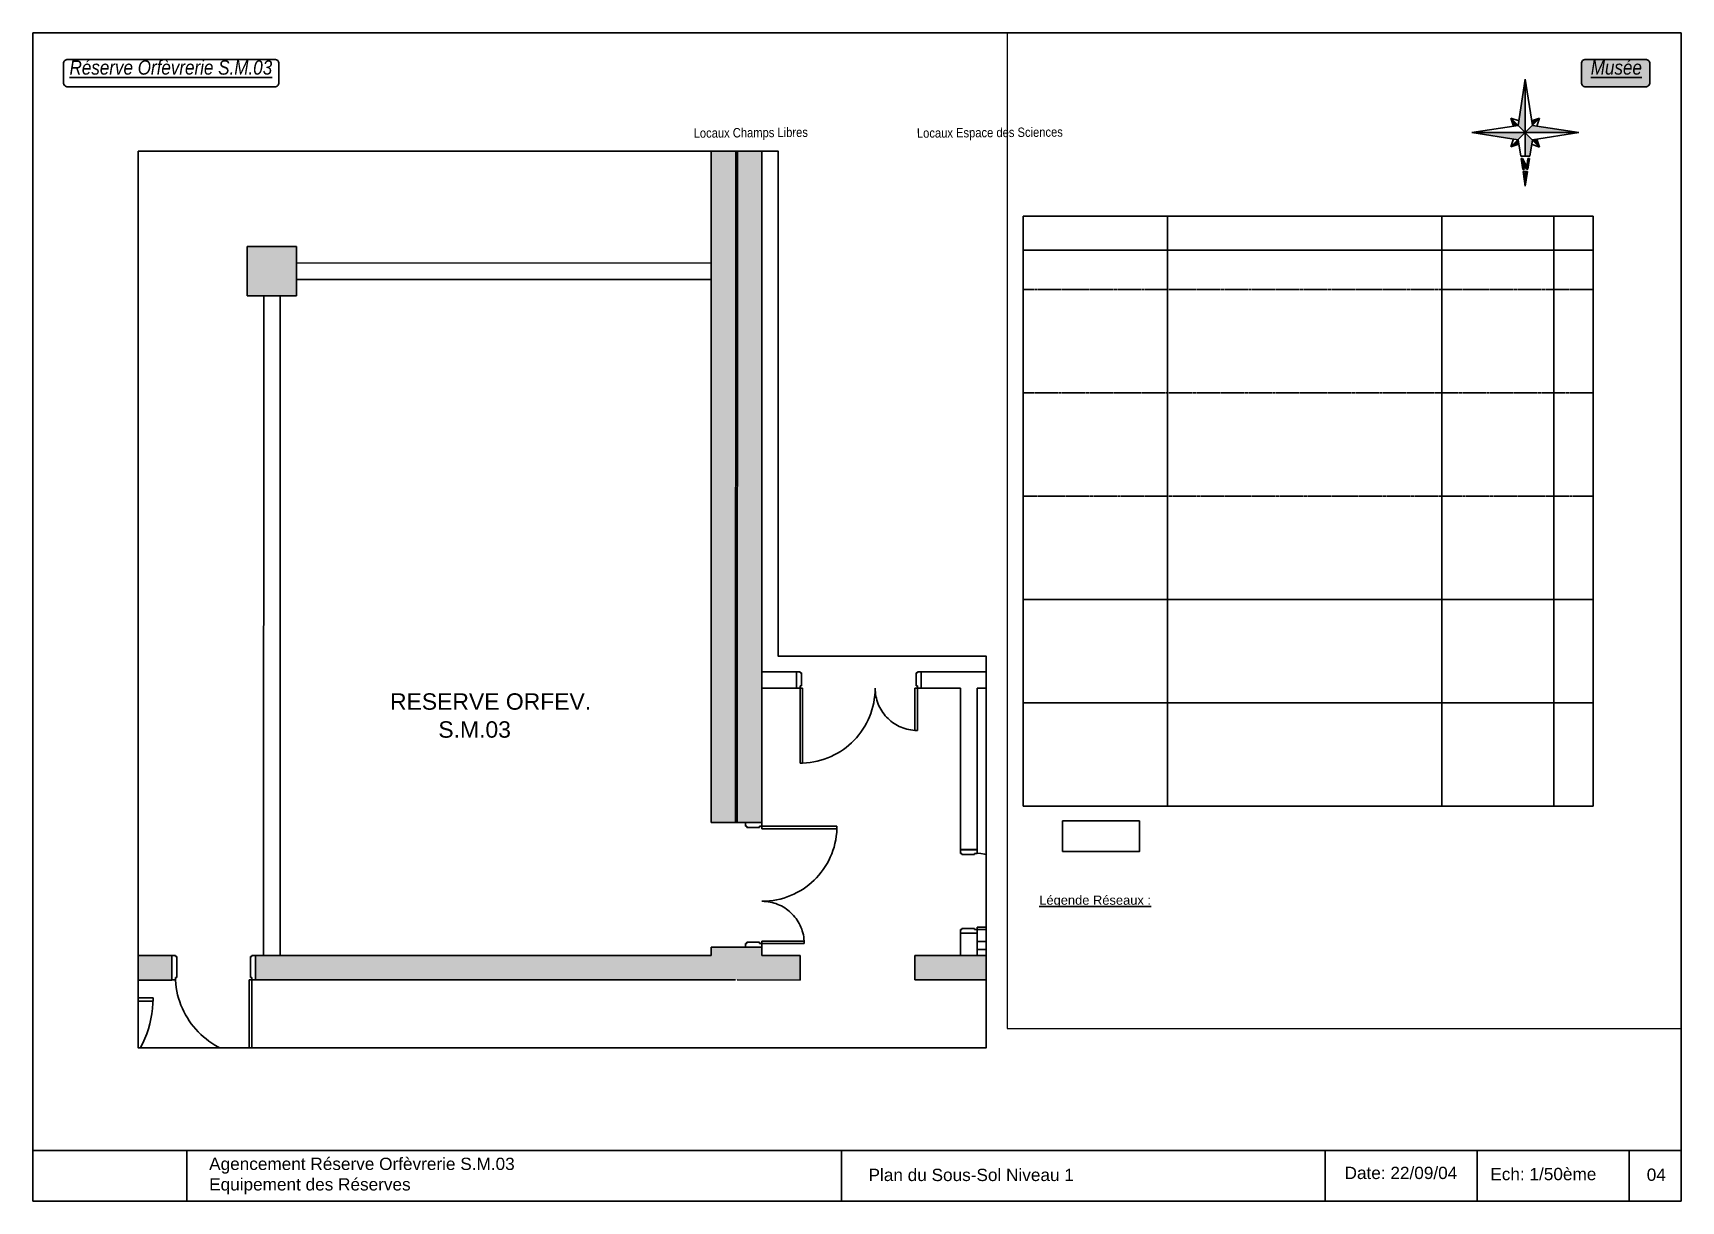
# Paper-space layout 'SM3-50é' of a CAD drawing. Header units: millimetres. Extents: x 11 to 413, y 16 to 301.
# The model-space entities are those that its viewports show. They can reach past a viewport. Long polylines and large blocks are cut down to what shows.
import ezdxf

# ---------------------------------------------------------------- set-up
doc = ezdxf.new("R2010")
doc.units = ezdxf.units.MM
doc.header["$LTSCALE"] = 0.3
doc.header["$MEASUREMENT"] = 0
doc.linetypes.add('ACAD_ISO02W100', pattern=[15, 12, -3])
doc.layers.get('0').update_dxf_attribs({"linetype": 'CONTINUOUS'})
for name, color, linetype in [('-CART', 225, 'CONTINUOUS'), ('-LEGENDE', 3, 'CONTINUOUS'), ('02-MURS-MACONNERIE', 241, 'CONTINUOUS'), ('02-MURS-PORTEUR', 1, 'CONTINUOUS'), ('02-MURS-POTEAU', 6, 'CONTINUOUS'), ('04-CLOISONS', 2, 'CONTINUOUS'), ('05-MEN-INT', 4, 'CONTINUOUS'), ('10-ANN-NOMPIECE', 3, 'CONTINUOUS'), ('10-ANN-NOMPIECE-CODE', 171, 'CONTINUOUS'), ('14-HACH-MURS', 253, 'CONTINUOUS'), ('14-HACH-POTEAU', 251, 'CONTINUOUS'), ('14-HACH-ZONE-CHAMPS-LIBRE', 123, 'CONTINUOUS')]:
    doc.layers.add(name, color=color, linetype=linetype)
doc.layers.add('-FEN', color=7, linetype='CONTINUOUS', plot=False)
doc.styles.add('NDP', font='ARIAL.TTF', dxfattribs={"height": 0.2})
doc.styles.add('REPCOUP', font='ARIAL.TTF', dxfattribs={"width": 0.85, "height": 0.6})
doc.styles.add('TRAME', font='ARIAL.TTF')

# ---------------------------------------------------------------- blocks, each defined once
blk = doc.blocks.new('Nord-11')
at = {"linetype": 'Continuous'}
for points in [[(0, 34), (-1.4, 24.7), (0, 24.7)], [(1.6, 23.4), (0.7, 23.4), (1.3, 19.3), (-0.7, 23.3), (-1.6, 23.3), (-2.7, 16.4), (-1.7, 16.4), (-0.9, 21.8), (1.7, 16.4), (2.7, 16.4)], [(0, 15), (-2.9, 15), (-4.5, 4.5), (0, 0)], [(0, 0), (-34, 0), (-4.5, -4.5)], [(-4.5, 4.5), (-9.1, 9.2), (-7.4, 4.1)], [(34, 0), (4.6, 4.5), (0, 0)], [(4.5, -4.5), (0, 0), (0, -34)], [(9.2, 9.1), (4.1, 7.4), (4.5, 4.5), (4.6, 4.5)], [(-4, -7.4), (-4.5, -4.5), (-9.1, -9.1)], [(7.4, -4.1), (4.5, -4.5), (9.1, -9.2)]]:
    blk.add_hatch(color=256, dxfattribs=at).paths.add_polyline_path(points)
for p, q in [((-1.4, 24.7), (0, 34)), ((0, 34), (0, 24.7)), ((0, 34), (1.4, 24.7)), ((-2.7, 16.4), (-1.6, 23.3)), ((-1.7, 16.4), (-0.9, 21.8)), ((-1.6, 23.3), (-0.7, 23.3)), ((-1.4, 24.7), (1.4, 24.7)), ((-0.9, 21.8), (1.7, 16.4)), ((-0.7, 23.3), (1.3, 19.3)), ((0.7, 23.4), (1.3, 19.3)), ((0.7, 23.4), (1.6, 23.4)), ((1.6, 23.4), (2.7, 16.4)), ((-4.5, 4.5), (-2.9, 15)), ((2.9, 15), (-2.9, 15)), ((-1.7, 16.4), (-2.7, 16.4)), ((0, 15), (0, -34)), ((2.7, 16.4), (1.7, 16.4)), ((2.9, 15), (4.5, 4.5)), ((-4.5, 4.5), (-34, 0)), ((-34, 0), (34, 0)), ((-34, 0), (-4.5, -4.5)), ((-9.1, 9.2), (9.1, -9.2)), ((-9.1, 9.2), (-4, 7.4)), ((-9.1, 9.2), (-7.4, 4.1)), ((0, 0), (-9.1, -9.1)), ((0, 0), (9.2, 9.1)), ((9.2, 9.1), (4.1, 7.4)), ((4.5, 4.5), (34, 0)), ((4.5, -4.5), (34, 0)), ((9.2, 9.1), (7.4, 4)), ((-9.1, -9.1), (-7.4, -4.1)), ((-9.1, -9.1), (-4, -7.4)), ((-4.5, -4.5), (0, -34)), ((4.5, -4.5), (0, -34)), ((9.1, -9.2), (4, -7.4)), ((9.1, -9.2), (7.4, -4.1))]:
    blk.add_line(p, q, dxfattribs=at)
blk = doc.blocks.new('MTP9')
for p, q in [((0.075, 0.93), (0.045, 0.93)), ((0.045, -0.03), (0.045, 0.93)), ((0.075, 0.93), (0.075, 0)), ((0, 0), (0, -0.3)), ((0.075, 0), (0, 0)), ((0.06, -0.03), (0.045, -0.03)), ((0.06, -0.03), (0.06, -0.285)), ((0.975, -0.03), (0.96, -0.03)), ((0.96, -0.03), (0.96, -0.285)), ((0.975, 0), (0.975, -0.03)), ((1.02, 0), (0.975, 0)), ((1.02, 0), (1.02, -0.3)), ((0.045, -0.3), (0, -0.3)), ((0.045, -0.285), (0.045, -0.3)), ((0.06, -0.285), (0.045, -0.285)), ((0.975, -0.285), (0.96, -0.285)), ((0.975, -0.285), (0.975, -0.3)), ((1.02, -0.3), (0.975, -0.3))]:
    blk.add_line(p, q)
for centre, radius, start, end in [((0.175, 0), 0.83, 0, 0), ((-0.015, -0.057), 0.992, 3.3237, 84.7979)]:
    blk.add_arc(centre, radius, start, end)
blk = doc.blocks.new('MVP9')
for p, q in [((0.075, 0.93), (0.045, 0.93)), ((0.045, -0.03), (0.045, 0.93)), ((0.075, 0.93), (0.075, 0)), ((0.075, 0), (0, 0)), ((0, 0), (0, -0.2)), ((0.975, 0), (0.975, -0.03)), ((1.02, 0), (0.975, 0)), ((0.045, -0.2), (0, -0.2)), ((0.06, -0.03), (0.045, -0.03)), ((0.06, -0.185), (0.045, -0.185)), ((0.045, -0.185), (0.045, -0.2)), ((0.06, -0.03), (0.06, -0.185)), ((0.975, -0.03), (0.96, -0.03)), ((0.96, -0.03), (0.96, -0.185)), ((0.975, -0.185), (0.96, -0.185)), ((0.975, -0.185), (0.975, -0.2)), ((1.02, -0.2), (0.975, -0.2)), ((1.02, 0), (1.02, -0.2))]:
    blk.add_line(p, q)
for centre, radius, start, end in [((0.175, 0), 0.83, 0, 0), ((-0.015, -0.057), 0.992, 3.3237, 84.7979)]:
    blk.add_arc(centre, radius, start, end)
blk = doc.blocks.new('M20L125D')
for points in [[(-255.5, 1.5), (-255.5, 128.5), (-251.5, 128.5), (-251.5, 1.5)], [(-1.5, 1.5), (-1.5, 128.5), (-5.5, 128.5), (-5.5, 1.5)], [(-257, 0), (-258.5, 0), (-258.5, 1.5), (-255.5, 1.5), (-255.5, -3.5), (-253.5, -3.5), (-253.5, -6), (-255.5, -6), (-255.5, -21.5), (-258.5, -21.5), (-258.5, -20), (-257, -20)], [(0, 0), (1.5, 0), (1.5, 1.5), (-1.5, 1.5), (-1.5, -3.5), (-3.5, -3.5), (-3.5, -6), (-1.5, -6), (-1.5, -21.5), (1.5, -21.5), (1.5, -20), (0, -20)]]:
    blk.add_lwpolyline(points, close=True)
for centre, start, end in [((-255.5, 1.5), 0, 90), ((-1.5, 1.5), 90, 180)]:
    blk.add_arc(centre, 127, start, end)
blk = doc.blocks.new('MVP95')
for p, q in [((0.045, -0.03), (0.045, 0.915)), ((0.075, 0.915), (0.045, 0.915)), ((0.075, 0), (0.075, 0.915)), ((1.475, 0.515), (1.445, 0.515)), ((1.445, 0), (1.445, 0.515)), ((1.475, 0.515), (1.475, -0.03)), ((0, -0.2), (0, 0)), ((0.075, 0), (0, 0)), ((0.045, -0.2), (0, -0.2)), ((0.06, -0.03), (0.045, -0.03)), ((0.045, -0.2), (0.045, -0.185)), ((0.06, -0.185), (0.045, -0.185)), ((0.06, -0.185), (0.06, -0.03)), ((1.52, 0), (1.445, 0)), ((1.46, -0.03), (1.46, -0.185)), ((1.475, -0.03), (1.46, -0.03)), ((1.475, -0.185), (1.46, -0.185)), ((1.475, -0.185), (1.475, -0.2)), ((1.52, -0.2), (1.475, -0.2)), ((1.52, 0), (1.52, -0.2))]:
    blk.add_line(p, q)
for centre, radius, start, end in [((0.045, 0), 0.915, 359.9692, 88.1212), ((1.475, 0.001), 0.515, 93.3395, 180.0973)]:
    blk.add_arc(centre, radius, start, end)

msp = doc.modelspace()

# ---------------------------------------------------------------- hatches: boundary and pattern name
at = {"layer": '14-HACH-MURS'}
msp.add_hatch(color=256, dxfattribs=at).paths.add_polyline_path([(33346.403, 51670.344), (33333.698, 51668.252), (33333.649, 51668.548), (33335.142, 51668.794), (33335.109, 51668.995), (33335.307, 51669.027), (33335.34, 51668.826), (33346.354, 51670.64)])
h = msp.add_hatch(color=256, dxfattribs=at)
h.paths.add_polyline_path([(33326.86, 51665.484), (33327.156, 51665.533), (33329.718, 51649.969), (33296.871, 51644.56), (33296.526, 51644.808), (33296.033, 51644.727), (33295.992, 51644.971), (33290.746, 51644.107), (33290.787, 51643.863), (33290.293, 51643.781), (33290.221, 51644.223), (33295.96, 51645.168), (33295.952, 51645.218), (33296.149, 51645.25), (33296.198, 51644.956), (33301.542, 51645.836), (33298.749, 51662.801), (33301.594, 51663.269), (33301.422, 51664.314), (33301.619, 51664.347), (33301.791, 51663.302), (33307.412, 51664.227), (33307.461, 51663.931), (33299.094, 51662.554), (33301.838, 51645.885), (33323.908, 51649.519), (33321.163, 51666.188), (33316.114, 51665.356), (33316.488, 51663.087), (33310.403, 51662.085), (33310.03, 51664.354), (33309.997, 51664.349), (33309.948, 51664.645), (33310.277, 51664.699), (33310.326, 51664.403), (33310.227, 51664.387), (33310.568, 51662.315), (33315.962, 51663.203), (33315.621, 51665.275), (33311.332, 51664.569), (33311.283, 51664.865), (33324.706, 51667.075), (33324.755, 51666.779), (33321.459, 51666.236), (33324.204, 51649.568), (33329.341, 51650.414)])
h.paths.add_polyline_path([(33327.472, 51665.585), (33327.176, 51665.536), (33329.738, 51649.972), (33352.291, 51653.686), (33352.234, 51654.031), (33351.815, 51654.114), (33329.953, 51650.515)])
h.paths.add_polyline_path([(33332.593, 51668.07), (33327.208, 51667.183), (33327.225, 51667.084), (33326.613, 51666.984), (33326.597, 51667.082), (33326.136, 51667.007), (33326.087, 51667.303), (33332.643, 51668.382), (33332.691, 51668.086)])
at = {"layer": '14-HACH-POTEAU'}
h = msp.add_hatch(color=256, dxfattribs=at)
h.paths.add_polyline_path([(33345.28, 51662.004), (33344.688, 51661.906), (33344.785, 51661.314), (33345.377, 51661.412)])
h.paths.add_polyline_path([(33339.689, 51661.083), (33339.097, 51660.986), (33339.194, 51660.394), (33339.786, 51660.491)])
h.paths.add_polyline_path([(33334.098, 51660.163), (33333.505, 51660.065), (33333.603, 51659.473), (33334.195, 51659.571)])

# ---------------------------------------------------------------- linework, layer by layer
at = {"layer": '-LEGENDE'}
for p, q in [((33449.442, 51729.012), (33435.723, 51726.753)), ((33451.781, 51714.807), (33449.442, 51729.012)), ((33448.311, 51714.236), (33445.971, 51728.441)), ((33441.706, 51713.148), (33439.367, 51727.353)), ((33438.062, 51712.548), (33435.723, 51726.753)), ((33439.011, 51712.704), (33436.672, 51726.909)), ((33449.852, 51726.524), (33436.133, 51724.265)), ((33450.262, 51724.036), (33436.542, 51721.777)), ((33451.646, 51715.631), (33437.926, 51713.372)), ((33451.646, 51715.631), (33437.926, 51713.372)), ((33451.646, 51715.63), (33437.926, 51713.371)), ((33451.781, 51714.807), (33438.062, 51712.548))]:
    msp.add_line(p, q, dxfattribs=at)
at = {"layer": '-LEGENDE', "linetype": 'ACAD_ISO02W100'}
msp.add_line((33450.672, 51721.547), (33436.952, 51719.288), dxfattribs=at)
at = {"layer": '-LEGENDE', "color": 4, "linetype": 'ACAD_ISO02W100'}
for p, q in [((33450.672, 51721.547), (33436.952, 51719.288)), ((33451.081, 51719.059), (33437.362, 51716.8)), ((33451.491, 51716.571), (33437.772, 51714.312))]:
    msp.add_line(p, q, dxfattribs=at)
at = {"layer": '-LEGENDE'}
msp.add_lwpolyline([(33448.316, 51729.951), (33446.467, 51729.646), (33446.589, 51728.907), (33448.438, 51729.212)], close=True, dxfattribs=at)
at = {"layer": '02-MURS-MACONNERIE'}
for p, q in [((33332.593, 51668.07), (33333.9, 51660.13)), ((33332.395, 51668.037), (33333.703, 51660.098)), ((33324.008, 51666.656), (33324.052, 51666.39)), ((33324.205, 51666.689), (33324.249, 51666.422)), ((33324.052, 51666.39), (33324.249, 51666.422)), ((33324.218, 51665.383), (33324.415, 51665.416)), ((33324.218, 51665.383), (33324.538, 51663.439)), ((33324.415, 51665.416), (33324.735, 51663.472)), ((33327.126, 51663.866), (33326.711, 51663.797)), ((33326.711, 51663.797), (33326.743, 51663.6)), ((33327.159, 51663.668), (33326.743, 51663.6)), ((33324.538, 51663.439), (33321.989, 51663.02)), ((33325.211, 51663.55), (33324.735, 51663.472)), ((33325.211, 51663.55), (33325.244, 51663.353)), ((33325.244, 51663.353), (33322.021, 51662.822)), ((33333.538, 51659.868), (33328.548, 51659.046)), ((33333.57, 51659.67), (33328.581, 51658.849))]:
    msp.add_line(p, q, dxfattribs=at)
at = {"layer": '02-MURS-PORTEUR'}
for p, q in [((33335.34, 51668.826), (33346.354, 51670.64)), ((33333.698, 51668.252), (33346.403, 51670.344)), ((33335.307, 51669.027), (33335.109, 51668.995)), ((33335.142, 51668.794), (33335.109, 51668.995)), ((33335.34, 51668.826), (33335.307, 51669.027)), ((33333.649, 51668.548), (33335.142, 51668.794)), ((33333.649, 51668.548), (33333.698, 51668.252)), ((33326.864, 51667.43), (33332.643, 51668.382)), ((33332.643, 51668.382), (33332.691, 51668.086)), ((33332.593, 51668.07), (33327.208, 51667.183)), ((33332.691, 51668.086), (33332.593, 51668.07)), ((33326.844, 51667.427), (33326.087, 51667.303)), ((33326.136, 51667.007), (33326.087, 51667.303)), ((33324.706, 51667.075), (33311.283, 51664.865)), ((33324.755, 51666.779), (33324.706, 51667.075)), ((33326.597, 51667.082), (33326.136, 51667.007)), ((33326.597, 51667.082), (33326.613, 51666.984)), ((33326.613, 51666.984), (33327.225, 51667.084)), ((33327.208, 51667.183), (33327.225, 51667.084)), ((33324.755, 51666.779), (33321.459, 51666.236)), ((33326.86, 51665.484), (33327.472, 51665.585)), ((33329.341, 51650.414), (33326.86, 51665.484)), ((33327.156, 51665.533), (33329.718, 51649.969)), ((33327.176, 51665.536), (33329.738, 51649.972)), ((33327.472, 51665.585), (33329.953, 51650.515))]:
    msp.add_line(p, q, dxfattribs=at)
at = {"layer": '02-MURS-POTEAU'}
msp.add_lwpolyline([(33334.098, 51660.163), (33333.505, 51660.065), (33333.603, 51659.473), (33334.195, 51659.571)], close=True, dxfattribs=at)
at = {"layer": '04-CLOISONS'}
for p, q in [((33324.019, 51666.587), (33321.47, 51666.167)), ((33324.036, 51666.488), (33321.487, 51666.069))]:
    msp.add_line(p, q, dxfattribs=at)

# ---------------------------------------------------------------- block references
at = {"layer": '05-MEN-INT', "extrusion": (0, 0, -1), "xscale": 0.009999999998770808, "yscale": 0.009999999998770808, "zscale": -0.009999999999999995, "rotation": 80.64942633056747}
msp.add_blockref('M20L125D', (-33334.889, 51671.563), dxfattribs=at)
at = {"layer": '05-MEN-INT', "xscale": 0.009999999998770808, "yscale": 0.009999999998770808, "zscale": 0.009999999999999995, "rotation": 99.35057366943255}
msp.add_blockref('M20L125D', (33334.692, 51671.531), dxfattribs=at)
at = {"layer": '05-MEN-INT'}
for name, p, rotation in [('MTP9', (33332.643, 51668.382), 9.350566026143316), ('MVP95', (33326.86, 51665.484), 99.35057366828106)]:
    msp.add_blockref(name, p, dxfattribs=dict(at, rotation=rotation))
at = {"layer": '05-MEN-INT', "yscale": -0.9999999999991286, "rotation": 279.3505736669793}
msp.add_blockref('MVP9', (33324.052, 51666.39), dxfattribs=at)
at = {"layer": '05-MEN-INT', "xscale": -1, "rotation": 9.350573669515114}
msp.add_blockref('MVP95', (33326.711, 51663.797), dxfattribs=at)

# ---------------------------------------------------------------- texts
at = {"layer": '10-ANN-NOMPIECE', "style": 'NDP'}
for s, p in [('RESERVE ORFEV.', (33331.559, 51664.862)), ('ENTRET.', (33323.868, 51663.717)), ('RESERVE PEINTURE', (33327.621, 51659.164))]:
    msp.add_text(s, height=0.2, rotation=189.3506, dxfattribs=at).set_placement(p)
at = {"layer": '10-ANN-NOMPIECE-CODE', "style": 'NDP'}
for s, height, p in [('S.M.03', 0.2, (33330.922, 51665.103)), ('S.C.8', 0.3, (33323.663, 51664.014)), ('S.M.04', 0.2, (33326.629, 51659.525))]:
    msp.add_text(s, height=height, rotation=189.3506, dxfattribs=at).set_placement(p)

psp = doc.layouts.new('SM3-50é')

# ---------------------------------------------------------------- hatches: boundary and pattern name
at = {"layer": '-LEGENDE'}
h = psp.add_hatch(color=253, dxfattribs=at)
edge = h.paths.add_edge_path()
edge.add_line((389.84, 294.39), (404.52, 294.39))
edge.add_arc((404.52, 293.39), 1, 0, 90, ccw=False)
edge.add_line((405.52, 293.39), (405.52, 288.7))
edge.add_arc((404.52, 288.7), 1, -90, 0, ccw=False)
edge.add_line((404.52, 287.7), (389.84, 287.7))
edge.add_arc((389.84, 288.7), 1, 180, 270, ccw=False)
edge.add_line((388.84, 288.7), (388.84, 293.39))
edge.add_arc((389.84, 293.39), 1, 90, 180, ccw=False)

# ---------------------------------------------------------------- linework, layer by layer
at = {"layer": '-CART'}
for p, q in [((11.14, 28.21), (413.14, 28.21)), ((48.68, 28.21), (48.68, 15.85)), ((208.39, 28.21), (208.39, 15.85)), ((326.35, 15.85), (326.35, 28.21)), ((363.41, 15.85), (363.41, 28.21)), ((400.48, 15.85), (400.48, 28.21))]:
    psp.add_line(p, q, dxfattribs=at)
psp.add_lwpolyline([(11.14, 15.85), (413.14, 15.85), (413.14, 300.85), (11.14, 300.85)], close=True, dxfattribs=at)
at = {"layer": '-FEN'}
psp.add_lwpolyline([(36.79, 271.98), (192.92, 271.98), (192.92, 148.77), (243.66, 148.77), (243.66, 53.25), (36.79, 53.25)], close=True, dxfattribs=at)
at = {"layer": '-LEGENDE'}
for points in [[(19.6, 294.39), (70.13, 294.39, -0.414214), (71.13, 293.39), (71.13, 288.7, -0.414214), (70.13, 287.7), (19.6, 287.7, -0.414214), (18.6, 288.7), (18.6, 293.39, -0.414214)], [(389.84, 294.39), (404.52, 294.39, -0.414214), (405.52, 293.39), (405.52, 288.7, -0.414214), (404.52, 287.7), (389.84, 287.7, -0.414214), (388.84, 288.7), (388.84, 293.39, -0.414214)]]:
    psp.add_lwpolyline(points, format="xyb", close=True, dxfattribs=at)

# ---------------------------------------------------------------- block references
at = {"layer": '-LEGENDE', "xscale": 0.384, "yscale": 0.384, "zscale": 0.384, "rotation": 180}
psp.add_blockref('Nord-11', (375.16, 276.53), dxfattribs=at)

# ---------------------------------------------------------------- texts
at = {"layer": '-LEGENDE', "char_height": 4.5, "width": 210.4361, "attachment_point": 1, "style": 'REPCOUP'}
for s, insert in [('{\\fArial|b0|i1|c0|p34;\\H0.7778x;\\LRéserve Orfèvrerie S.M.03}', (20.07, 294.18)), ('{\\fArial|b0|i1|c0|p34;\\H0.7778x;\\LMusée}', (391.13, 294.18))]:
    psp.add_mtext(s, dxfattribs=dict(at, insert=insert))
at = {"layer": '-LEGENDE', "color": 3, "width": 210.4361, "attachment_point": 1, "style": 'TRAME'}
for s, insert, char_height in [('{\\LLégende Réseaux :}', (256.6, 90.4), 2.25), ('Agencement Réserve Orfèvrerie S.M.03\\PEquipement des Réserves', (54.12, 26.43), 3), ('{\\H0.8571x;Date: 22/09/04}', (331.07, 24.22), 3.5), ('Ech: 1/50ème', (366.63, 23.94), 3), ('Plan du Sous-Sol Niveau 1', (214.96, 23.73), 3), ('04', (404.78, 23.78), 3)]:
    psp.add_mtext(s, dxfattribs=dict(at, insert=insert, char_height=char_height))
at = {"layer": '14-HACH-ZONE-CHAMPS-LIBRE', "color": 3, "char_height": 2.295, "width": 284.0887, "attachment_point": 1, "rotation": 0.4396, "style": 'REPCOUP'}
for s, insert in [('Locaux Champs Libres', (172.29, 277.57)), ('Locaux Espace des Sciences', (226.75, 277.57))]:
    psp.add_mtext(s, dxfattribs=dict(at, insert=insert))

# ---------------------------------------------------------------- viewports
at = {"layer": '-FEN', "view_twist_angle": 170.64942633}
vp = psp.add_viewport(center=(330.96, 179.4), size=(164.36, 242.904), view_center_point=(-41401.826, -45600.261), view_height=24.2904, dxfattribs=at)
vp.frozen_layers = ['14-HACH-MURS', '14-HACH-POTEAU', '14-HACH-ZONE-CHAMPS-LIBRE']
vp = psp.add_viewport(center=(140.22, 162.62), size=(206.87, 218.727), view_center_point=(-41280.813, -45561.491), view_height=10.9364, status=3, dxfattribs=at)
vp.frozen_layers = ['14-HACH-ZONE-CHAMPS-LIBRE']
vp.dxf.flags = 0x10000  # cut along an outline
vp.dxf.clipping_boundary_handle = psp.add_lwpolyline([(36.79, 271.98), (192.92, 271.98), (192.92, 148.77), (243.66, 148.77), (243.66, 53.25), (36.79, 53.25)], format="xyb", close=True, dxfattribs={"invisible": 1}).dxf.handle

doc.saveas('drawing.dxf')
